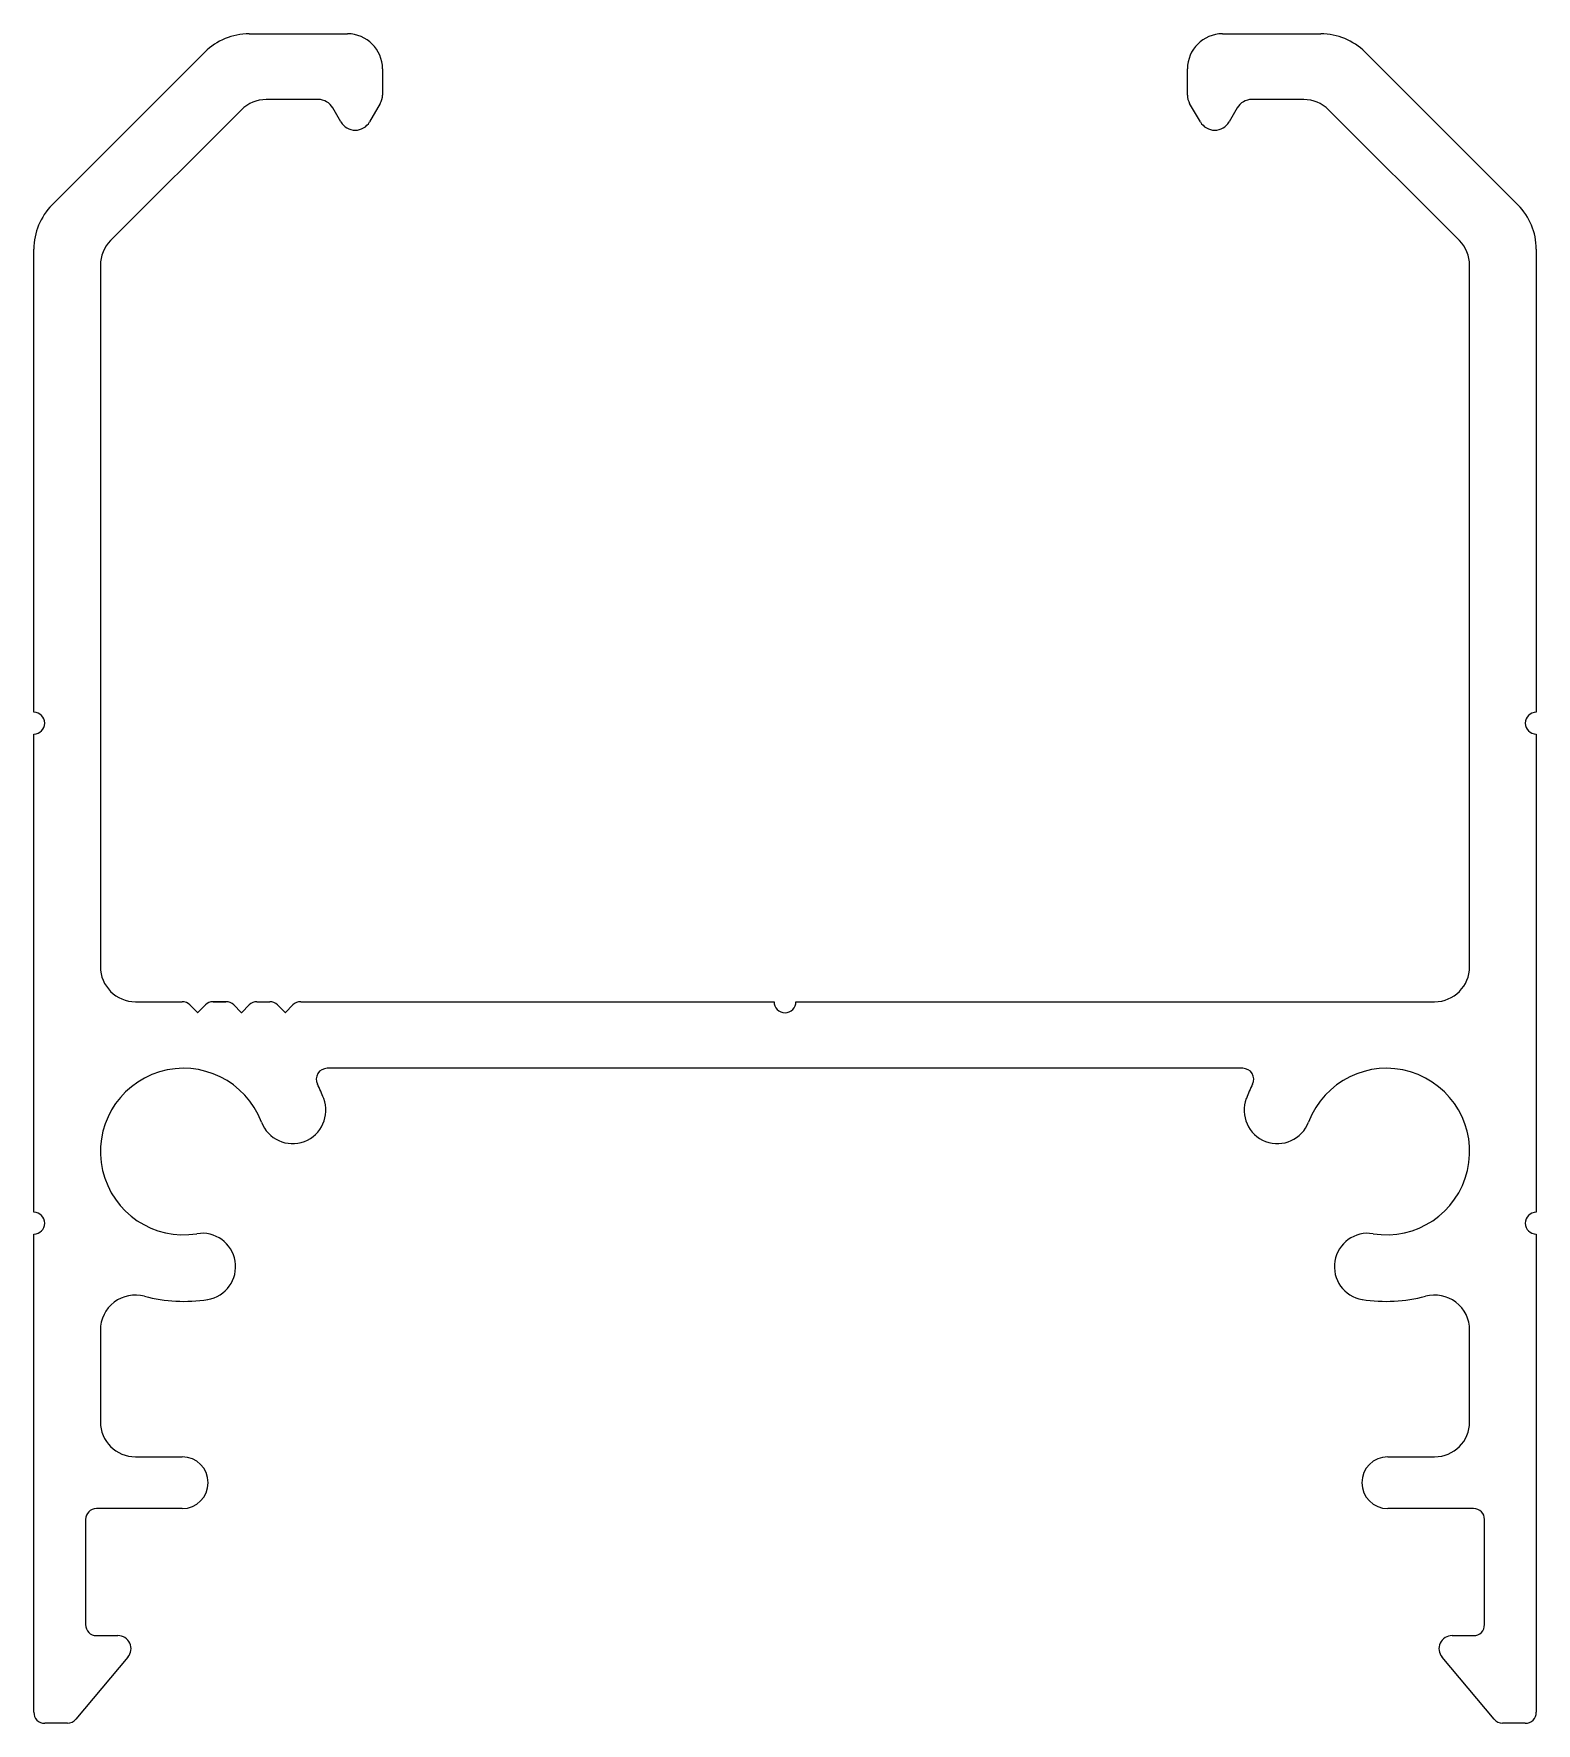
# Model space of a CAD drawing. Header units: inches. Extents: x -17.2 to 17.1, y -0.1 to 38.4.
import ezdxf

# ---------------------------------------------------------------- set-up
doc = ezdxf.new("R2010")
doc.units = ezdxf.units.IN
doc.header["$MEASUREMENT"] = 0

msp = doc.modelspace()

# ---------------------------------------------------------------- linework, layer by layer
at = {"color": 7, "linetype": 'Continuous'}
for p, q in [((-12.275, 38.443), (-10.029, 38.443)), ((9.946, 38.443), (12.192, 38.443)), ((-16.773, 34.538), (-13.286, 38.025)), ((13.203, 38.025), (16.69, 34.538)), ((-9.229, 37.643), (-9.229, 37.045)), ((9.146, 37.045), (9.146, 37.643)), ((-12.452, 36.709), (-15.437, 33.724)), ((-10.696, 36.943), (-11.886, 36.943)), ((-10.182, 36.433), (-10.366, 36.753)), ((-9.28, 36.855), (-9.524, 36.433)), ((9.441, 36.433), (9.197, 36.855)), ((10.284, 36.753), (10.099, 36.433)), ((11.803, 36.943), (10.613, 36.943)), ((15.354, 33.724), (12.369, 36.709)), ((-17.191, 22.956), (-17.191, 33.527)), ((17.109, 33.527), (17.109, 22.956)), ((-15.671, 33.158), (-15.671, 17.148)), ((15.589, 17.148), (15.589, 33.158)), ((-17.191, 11.542), (-17.191, 22.456)), ((17.109, 22.456), (17.109, 11.542)), ((-14.871, 16.348), (-13.804, 16.348)), ((-13.804, 16.348), (-13.804, 16.348)), ((-13.804, 16.348), (-13.804, 16.348)), ((-13.627, 16.274), (-13.456, 16.103)), ((-13.445, 16.103), (-13.273, 16.274)), ((-13.097, 16.348), (-12.804, 16.348)), ((-12.804, 16.348), (-13.097, 16.348)), ((-13.097, 16.348), (-12.804, 16.348)), ((-12.804, 16.348), (-13.097, 16.348)), ((-13.097, 16.348), (-12.804, 16.348)), ((-12.627, 16.274), (-12.456, 16.103)), ((-12.445, 16.103), (-12.273, 16.274)), ((-12.097, 16.348), (-11.804, 16.348)), ((-11.627, 16.274), (-11.456, 16.103)), ((-11.445, 16.103), (-11.274, 16.274)), ((-11.097, 16.348), (-0.291, 16.348)), ((0.209, 16.348), (14.789, 16.348)), ((-0.041, 14.828), (-10.495, 14.828)), ((10.412, 14.828), (-0.041, 14.828)), ((-17.191, 0.127), (-17.191, 11.042)), ((17.109, 11.042), (17.109, 0.127)), ((-15.671, 8.853), (-15.671, 6.759)), ((15.589, 6.759), (15.589, 8.853)), ((-14.871, 5.959), (-13.801, 5.959)), ((13.719, 5.959), (14.789, 5.959)), ((-13.801, 4.779), (-15.761, 4.779)), ((15.679, 4.779), (13.719, 4.779)), ((-16.011, 4.529), (-16.011, 2.129)), ((15.929, 2.129), (15.929, 4.529)), ((-15.761, 1.879), (-15.271, 1.879)), ((15.189, 1.879), (15.679, 1.879)), ((-15.042, 1.386), (-16.231, -0.032)), ((16.149, -0.032), (14.959, 1.386)), ((-16.423, -0.121), (-16.942, -0.121)), ((16.86, -0.121), (16.34, -0.121))]:
    msp.add_line(p, q, dxfattribs=at)
for centre, radius, start, end in [((-12.275, 37.014), 1.429, 90, 135), ((-10.029, 37.643), 0.8, 0, 90), ((9.946, 37.643), 0.8, 90, 180), ((12.192, 37.014), 1.429, 45, 90), ((-9.609, 37.045), 0.38, 330, 360), ((9.526, 37.045), 0.38, 180, 210), ((-11.886, 36.143), 0.8, 90, 135), ((-10.696, 36.563), 0.38, 30, 90), ((10.613, 36.563), 0.38, 90, 150), ((11.803, 36.143), 0.8, 45, 90), ((-9.853, 36.623), 0.38, 210, 330), ((9.77, 36.623), 0.38, 210, 330), ((-15.762, 33.527), 1.429, 135, 180), ((15.68, 33.527), 1.429, 0, 45), ((-14.871, 33.158), 0.8, 135, 180), ((14.789, 33.158), 0.8, 0, 45), ((-17.191, 22.706), 0.25, 270, 90), ((17.109, 22.706), 0.25, 90, 270), ((-14.871, 17.148), 0.8, 180, 270), ((14.789, 17.148), 0.8, 270, 0), ((-13.804, 16.098), 0.25, 45, 90), ((-13.097, 16.098), 0.25, 90, 135), ((-12.804, 16.098), 0.25, 45, 90), ((-12.097, 16.098), 0.25, 90, 135), ((-11.804, 16.098), 0.25, 45, 90), ((-11.097, 16.098), 0.25, 90, 135), ((-0.041, 16.348), 0.25, 180, 270), ((-0.041, 16.348), 0.25, 270, 0), ((-13.45, 16.109), 0.008, 225, 315), ((-12.45, 16.109), 0.008, 225, 315), ((-11.45, 16.109), 0.008, 225, 315), ((-13.771, 12.928), 1.9, 20.7539, 279.2461), ((-10.495, 14.579), 0.249, 90, 206.7448), ((10.412, 14.579), 0.249, 333.2552, 90), ((13.689, 12.928), 1.9, 260.7539, 159.2461), ((-13.771, 12.928), 3.42, 20.7539, 26.7448), ((13.689, 12.928), 3.42, 153.2552, 159.2461), ((-11.284, 13.87), 0.76, 200.7539, 20.7539), ((11.201, 13.87), 0.76, 159.2461, 339.2461), ((-17.191, 11.292), 0.25, 270, 90), ((17.109, 11.292), 0.25, 90, 270), ((-13.344, 10.302), 0.76, 279.2461, 99.2461), ((13.261, 10.302), 0.76, 80.7539, 260.7539), ((-14.871, 8.853), 0.8, 74.8906, 180), ((14.789, 8.853), 0.8, 0, 105.1094), ((-13.771, 12.928), 3.42, 254.8906, 279.2461), ((13.689, 12.928), 3.42, 260.7539, 285.1094), ((-14.871, 6.759), 0.8, 180, 270), ((14.789, 6.759), 0.8, 270, 0), ((-13.801, 5.369), 0.59, 270, 90), ((13.719, 5.369), 0.59, 90, 270), ((-15.761, 4.529), 0.25, 90, 180), ((15.679, 4.529), 0.25, 0, 90), ((-15.761, 2.129), 0.25, 180, 270), ((15.679, 2.129), 0.25, 270, 360), ((-15.271, 1.579), 0.3, 320, 90), ((15.189, 1.579), 0.3, 90, 220), ((-16.942, 0.127), 0.249, 180, 270), ((16.86, 0.127), 0.249, 270, 0), ((-16.423, 0.129), 0.25, 270, 320), ((16.34, 0.129), 0.25, 220, 270)]:
    msp.add_arc(centre, radius, start, end, dxfattribs=at)

doc.saveas('drawing.dxf')
